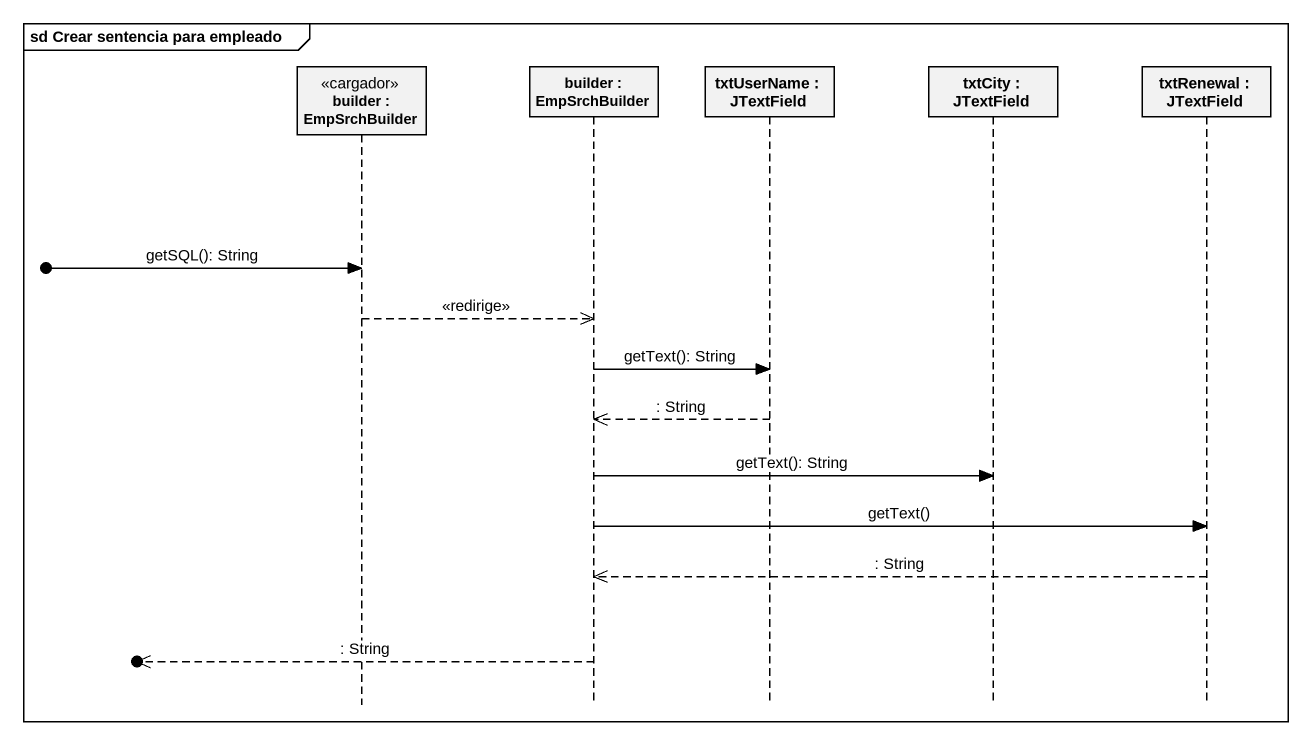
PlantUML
@startuml
mainframe sd Crear sentencia para empleado
hide footbox
participant "builder : EmpSrchBuilder" as builder <<cargador>>
participant "builder : EmpSrchBuilder" as builder_2
participant "txtUserName : JTextField" as txtUserName
participant "txtCity : JTextField" as txtCity
participant "txtRenewal : JTextField" as txtRenewal

[o-> builder : getSQL(): String
builder -->> builder_2 : <<redirige>>
builder_2 -> txtUserName : getText(): String
txtUserName -->> builder_2 : : String
builder_2 -> txtCity : getText(): String
builder_2 -> txtRenewal : getText()
txtRenewal -->> builder_2 : : String
[o<<-- builder_2 : : String
@enduml
